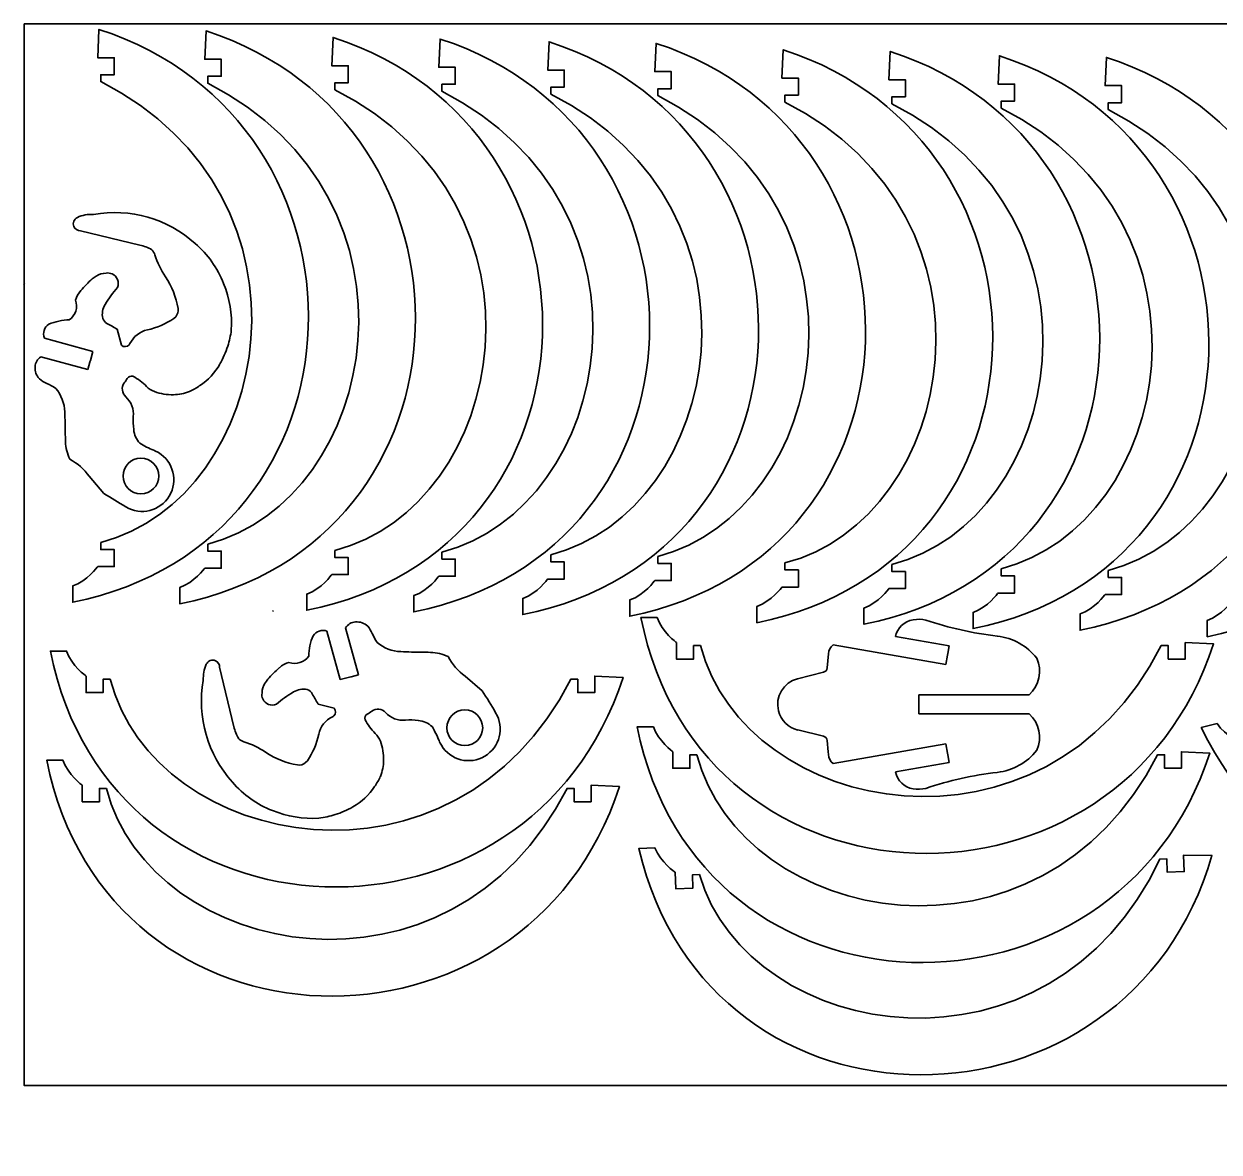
# Model space of a CAD drawing. Header units: millimetres. Extents: x -235 to 259, y -286 to 288.
# Drawn here: x -221.1 to 77.1, y -285.9 to -4.5 of the extents above; entities that cross this region are included whole.
import ezdxf

# ---------------------------------------------------------------- set-up
doc = ezdxf.new("R2010")
doc.units = ezdxf.units.MM
doc.header["$MEASUREMENT"] = 0
doc.layers.add('layer 1', color=7, linetype='Continuous')

msp = doc.modelspace()

# ---------------------------------------------------------------- linework, layer by layer
at = {"layer": 'layer 1', "color": 6, "lineweight": 35}
msp.add_open_spline([(-221.0707, -4.5306), (-221.0707, -4.5306), (242.9947, -4.5306), (242.9947, -4.5306), (242.9947, -4.5306), (242.9947, -4.5306), (242.9947, -269.2984), (242.9947, -269.2984), (242.9947, -269.2984), (242.9947, -269.2984), (-221.0707, -269.2984), (-221.0707, -269.2984), (-221.0707, -269.2984), (-221.0707, -269.2984), (-221.0707, -4.5306), (-221.0707, -4.5306)], degree=3, knots=[0, 0, 0, 0, 0.2, 0.2, 0.2, 0.2, 0.4, 0.4, 0.4, 0.4, 0.6, 0.6, 0.6, 0.6, 1, 1, 1, 1], dxfattribs=at)
at = {"layer": 'layer 1', "color": 1, "lineweight": 35}
for points, knots in [([(-201.9339, -133.8924), (-201.9339, -133.8924), (-201.9339, -135.633), (-201.9339, -135.633), (-201.9339, -135.633), (-201.9339, -135.633), (-198.5924, -135.633), (-198.5924, -135.633), (-198.5924, -135.633), (-198.5924, -135.633), (-198.5924, -139.8981), (-198.5924, -139.8981), (-198.5924, -139.8981), (-198.5924, -139.8981), (-202.7086, -139.8981), (-202.7086, -139.8981), (-202.7086, -139.8981), (-202.7086, -139.8981), (-205.335, -143.4947), (-208.9425, -144.7294), (-208.9425, -144.7294), (-208.9425, -144.7294), (-208.9425, -148.7821), (-208.9425, -148.7821), (-208.9425, -148.7821), (-132.6684, -133.5107), (-130.6424, -29.1107), (-202.3805, -5.8895), (-202.3805, -5.8895), (-202.3805, -5.8895), (-202.7086, -12.9517), (-202.7086, -12.9517), (-202.7086, -12.9517), (-202.7086, -12.9517), (-198.5924, -12.9517), (-198.5924, -12.9517), (-198.5924, -12.9517), (-198.5924, -12.9517), (-198.5924, -17.1935), (-198.5924, -17.1935), (-198.5924, -17.1935), (-198.5924, -17.1935), (-201.9339, -17.1935), (-201.9339, -17.1935), (-201.9339, -17.1935), (-201.9339, -17.1935), (-201.9339, -18.9352), (-201.9339, -18.9352), (-201.9339, -18.9352), (-144.835, -47.9734), (-159.1003, -122.7139), (-201.9339, -133.8924)], [0, 0, 0, 0, 0.07142857, 0.07142857, 0.07142857, 0.07142857, 0.14285714, 0.14285714, 0.14285714, 0.14285714, 0.21428571, 0.21428571, 0.21428571, 0.21428571, 0.28571429, 0.28571429, 0.28571429, 0.28571429, 0.35714286, 0.35714286, 0.35714286, 0.35714286, 0.42857143, 0.42857143, 0.42857143, 0.42857143, 0.5, 0.5, 0.5, 0.5, 0.57142857, 0.57142857, 0.57142857, 0.57142857, 0.64285714, 0.64285714, 0.64285714, 0.64285714, 0.71428571, 0.71428571, 0.71428571, 0.71428571, 0.78571429, 0.78571429, 0.78571429, 0.78571429, 0.85714286, 0.85714286, 0.85714286, 0.85714286, 1, 1, 1, 1]), ([(-175.2332, -134.2879), (-175.2332, -134.2879), (-175.2332, -136.0299), (-175.2332, -136.0299), (-175.2332, -136.0299), (-175.2332, -136.0299), (-171.8913, -136.0299), (-171.8913, -136.0299), (-171.8913, -136.0299), (-171.8913, -136.0299), (-171.8913, -140.295), (-171.8913, -140.295), (-171.8913, -140.295), (-171.8913, -140.295), (-176.0075, -140.295), (-176.0075, -140.295), (-176.0075, -140.295), (-176.0075, -140.295), (-178.634, -143.8901), (-182.2418, -145.1263), (-182.2418, -145.1263), (-182.2418, -145.1263), (-182.2418, -149.1776), (-182.2418, -149.1776), (-182.2418, -149.1776), (-105.9674, -133.9076), (-103.9417, -29.5076), (-175.6795, -6.2863), (-175.6795, -6.2863), (-175.6795, -6.2863), (-176.0075, -13.3486), (-176.0075, -13.3486), (-176.0075, -13.3486), (-176.0075, -13.3486), (-171.8913, -13.3486), (-171.8913, -13.3486), (-171.8913, -13.3486), (-171.8913, -13.3486), (-171.8913, -17.5904), (-171.8913, -17.5904), (-171.8913, -17.5904), (-171.8913, -17.5904), (-175.2332, -17.5904), (-175.2332, -17.5904), (-175.2332, -17.5904), (-175.2332, -17.5904), (-175.2332, -19.3306), (-175.2332, -19.3306), (-175.2332, -19.3306), (-118.134, -48.3688), (-132.3996, -123.1108), (-175.2332, -134.2879)], [0, 0, 0, 0, 0.07142857, 0.07142857, 0.07142857, 0.07142857, 0.14285714, 0.14285714, 0.14285714, 0.14285714, 0.21428571, 0.21428571, 0.21428571, 0.21428571, 0.28571429, 0.28571429, 0.28571429, 0.28571429, 0.35714286, 0.35714286, 0.35714286, 0.35714286, 0.42857143, 0.42857143, 0.42857143, 0.42857143, 0.5, 0.5, 0.5, 0.5, 0.57142857, 0.57142857, 0.57142857, 0.57142857, 0.64285714, 0.64285714, 0.64285714, 0.64285714, 0.71428571, 0.71428571, 0.71428571, 0.71428571, 0.78571429, 0.78571429, 0.78571429, 0.78571429, 0.85714286, 0.85714286, 0.85714286, 0.85714286, 1, 1, 1, 1]), ([(-143.5107, -135.9018), (-143.5107, -135.9018), (-143.5107, -137.6421), (-143.5107, -137.6421), (-143.5107, -137.6421), (-143.5107, -137.6421), (-140.1688, -137.6421), (-140.1688, -137.6421), (-140.1688, -137.6421), (-140.1688, -137.6421), (-140.1688, -141.9072), (-140.1688, -141.9072), (-140.1688, -141.9072), (-140.1688, -141.9072), (-144.2851, -141.9072), (-144.2851, -141.9072), (-144.2851, -141.9072), (-144.2851, -141.9072), (-146.9118, -145.5023), (-150.5193, -146.7385), (-150.5193, -146.7385), (-150.5193, -146.7385), (-150.5193, -150.7915), (-150.5193, -150.7915), (-150.5193, -150.7915), (-74.2449, -135.5201), (-72.2193, -31.1198), (-143.9559, -7.8985), (-143.9559, -7.8985), (-143.9559, -7.8985), (-144.2851, -14.9608), (-144.2851, -14.9608), (-144.2851, -14.9608), (-144.2851, -14.9608), (-140.1688, -14.9608), (-140.1688, -14.9608), (-140.1688, -14.9608), (-140.1688, -14.9608), (-140.1688, -19.2026), (-140.1688, -19.2026), (-140.1688, -19.2026), (-140.1688, -19.2026), (-143.5107, -19.2026), (-143.5107, -19.2026), (-143.5107, -19.2026), (-143.5107, -19.2026), (-143.5107, -20.9443), (-143.5107, -20.9443), (-143.5107, -20.9443), (-86.4115, -49.9825), (-100.6771, -124.723), (-143.5107, -135.9018)], [0, 0, 0, 0, 0.07142857, 0.07142857, 0.07142857, 0.07142857, 0.14285714, 0.14285714, 0.14285714, 0.14285714, 0.21428571, 0.21428571, 0.21428571, 0.21428571, 0.28571429, 0.28571429, 0.28571429, 0.28571429, 0.35714286, 0.35714286, 0.35714286, 0.35714286, 0.42857143, 0.42857143, 0.42857143, 0.42857143, 0.5, 0.5, 0.5, 0.5, 0.57142857, 0.57142857, 0.57142857, 0.57142857, 0.64285714, 0.64285714, 0.64285714, 0.64285714, 0.71428571, 0.71428571, 0.71428571, 0.71428571, 0.78571429, 0.78571429, 0.78571429, 0.78571429, 0.85714286, 0.85714286, 0.85714286, 0.85714286, 1, 1, 1, 1]), ([(-116.8083, -136.2973), (-116.8083, -136.2973), (-116.8083, -138.039), (-116.8083, -138.039), (-116.8083, -138.039), (-116.8083, -138.039), (-113.4667, -138.039), (-113.4667, -138.039), (-113.4667, -138.039), (-113.4667, -138.039), (-113.4667, -142.304), (-113.4667, -142.304), (-113.4667, -142.304), (-113.4667, -142.304), (-117.5844, -142.304), (-117.5844, -142.304), (-117.5844, -142.304), (-117.5844, -142.304), (-120.2094, -145.8992), (-123.8187, -147.1353), (-123.8187, -147.1353), (-123.8187, -147.1353), (-123.8187, -151.187), (-123.8187, -151.187), (-123.8187, -151.187), (-47.5428, -135.917), (-45.5182, -31.5167), (-117.2549, -8.294), (-117.2549, -8.294), (-117.2549, -8.294), (-117.5844, -15.3577), (-117.5844, -15.3577), (-117.5844, -15.3577), (-117.5844, -15.3577), (-113.4667, -15.3577), (-113.4667, -15.3577), (-113.4667, -15.3577), (-113.4667, -15.3577), (-113.4667, -19.5995), (-113.4667, -19.5995), (-113.4667, -19.5995), (-113.4667, -19.5995), (-116.8083, -19.5995), (-116.8083, -19.5995), (-116.8083, -19.5995), (-116.8083, -19.5995), (-116.8083, -21.3397), (-116.8083, -21.3397), (-116.8083, -21.3397), (-59.7108, -50.3779), (-73.9761, -125.1185), (-116.8083, -136.2973)], [0, 0, 0, 0, 0.07142857, 0.07142857, 0.07142857, 0.07142857, 0.14285714, 0.14285714, 0.14285714, 0.14285714, 0.21428571, 0.21428571, 0.21428571, 0.21428571, 0.28571429, 0.28571429, 0.28571429, 0.28571429, 0.35714286, 0.35714286, 0.35714286, 0.35714286, 0.42857143, 0.42857143, 0.42857143, 0.42857143, 0.5, 0.5, 0.5, 0.5, 0.57142857, 0.57142857, 0.57142857, 0.57142857, 0.64285714, 0.64285714, 0.64285714, 0.64285714, 0.71428571, 0.71428571, 0.71428571, 0.71428571, 0.78571429, 0.78571429, 0.78571429, 0.78571429, 0.85714286, 0.85714286, 0.85714286, 0.85714286, 1, 1, 1, 1]), ([(-89.6239, -136.9849), (-89.6239, -136.9849), (-89.6239, -138.7265), (-89.6239, -138.7265), (-89.6239, -138.7265), (-89.6239, -138.7265), (-86.282, -138.7265), (-86.282, -138.7265), (-86.282, -138.7265), (-86.282, -138.7265), (-86.282, -142.9902), (-86.282, -142.9902), (-86.282, -142.9902), (-86.282, -142.9902), (-90.3983, -142.9902), (-90.3983, -142.9902), (-90.3983, -142.9902), (-90.3983, -142.9902), (-93.025, -146.5871), (-96.6325, -147.8233), (-96.6325, -147.8233), (-96.6325, -147.8233), (-96.6325, -151.8746), (-96.6325, -151.8746), (-96.6325, -151.8746), (-20.3581, -136.6032), (-18.3325, -32.2028), (-90.0705, -8.9816), (-90.0705, -8.9816), (-90.0705, -8.9816), (-90.3983, -16.0442), (-90.3983, -16.0442), (-90.3983, -16.0442), (-90.3983, -16.0442), (-86.282, -16.0442), (-86.282, -16.0442), (-86.282, -16.0442), (-86.282, -16.0442), (-86.282, -20.287), (-86.282, -20.287), (-86.282, -20.287), (-86.282, -20.287), (-89.6239, -20.287), (-89.6239, -20.287), (-89.6239, -20.287), (-89.6239, -20.287), (-89.6239, -22.0276), (-89.6239, -22.0276), (-89.6239, -22.0276), (-32.5247, -51.0655), (-46.7903, -125.806), (-89.6239, -136.9849)], [0, 0, 0, 0, 0.07142857, 0.07142857, 0.07142857, 0.07142857, 0.14285714, 0.14285714, 0.14285714, 0.14285714, 0.21428571, 0.21428571, 0.21428571, 0.21428571, 0.28571429, 0.28571429, 0.28571429, 0.28571429, 0.35714286, 0.35714286, 0.35714286, 0.35714286, 0.42857143, 0.42857143, 0.42857143, 0.42857143, 0.5, 0.5, 0.5, 0.5, 0.57142857, 0.57142857, 0.57142857, 0.57142857, 0.64285714, 0.64285714, 0.64285714, 0.64285714, 0.71428571, 0.71428571, 0.71428571, 0.71428571, 0.78571429, 0.78571429, 0.78571429, 0.78571429, 0.85714286, 0.85714286, 0.85714286, 0.85714286, 1, 1, 1, 1]), ([(-62.9215, -137.3803), (-62.9215, -137.3803), (-62.9215, -139.1223), (-62.9215, -139.1223), (-62.9215, -139.1223), (-62.9215, -139.1223), (-59.5799, -139.1223), (-59.5799, -139.1223), (-59.5799, -139.1223), (-59.5799, -139.1223), (-59.5799, -143.3871), (-59.5799, -143.3871), (-59.5799, -143.3871), (-59.5799, -143.3871), (-63.6976, -143.3871), (-63.6976, -143.3871), (-63.6976, -143.3871), (-63.6976, -143.3871), (-66.324, -146.9826), (-69.9319, -148.2187), (-69.9319, -148.2187), (-69.9319, -148.2187), (-69.9319, -152.27), (-69.9319, -152.27), (-69.9319, -152.27), (6.344, -137), (8.3686, -32.5997), (-63.3681, -9.3784), (-63.3681, -9.3784), (-63.3681, -9.3784), (-63.6976, -16.441), (-63.6976, -16.441), (-63.6976, -16.441), (-63.6976, -16.441), (-59.5799, -16.441), (-59.5799, -16.441), (-59.5799, -16.441), (-59.5799, -16.441), (-59.5799, -20.6825), (-59.5799, -20.6825), (-59.5799, -20.6825), (-59.5799, -20.6825), (-62.9215, -20.6825), (-62.9215, -20.6825), (-62.9215, -20.6825), (-62.9215, -20.6825), (-62.9215, -22.4231), (-62.9215, -22.4231), (-62.9215, -22.4231), (-5.824, -51.4609), (-20.0893, -126.2029), (-62.9215, -137.3803)], [0, 0, 0, 0, 0.07142857, 0.07142857, 0.07142857, 0.07142857, 0.14285714, 0.14285714, 0.14285714, 0.14285714, 0.21428571, 0.21428571, 0.21428571, 0.21428571, 0.28571429, 0.28571429, 0.28571429, 0.28571429, 0.35714286, 0.35714286, 0.35714286, 0.35714286, 0.42857143, 0.42857143, 0.42857143, 0.42857143, 0.5, 0.5, 0.5, 0.5, 0.57142857, 0.57142857, 0.57142857, 0.57142857, 0.64285714, 0.64285714, 0.64285714, 0.64285714, 0.71428571, 0.71428571, 0.71428571, 0.71428571, 0.78571429, 0.78571429, 0.78571429, 0.78571429, 0.85714286, 0.85714286, 0.85714286, 0.85714286, 1, 1, 1, 1]), ([(-31.1993, -138.9939), (-31.1993, -138.9939), (-31.1993, -140.7359), (-31.1993, -140.7359), (-31.1993, -140.7359), (-31.1993, -140.7359), (-27.8575, -140.7359), (-27.8575, -140.7359), (-27.8575, -140.7359), (-27.8575, -140.7359), (-27.8575, -144.9996), (-27.8575, -144.9996), (-27.8575, -144.9996), (-27.8575, -144.9996), (-31.9751, -144.9996), (-31.9751, -144.9996), (-31.9751, -144.9996), (-31.9751, -144.9996), (-34.6001, -148.5962), (-38.2094, -149.8309), (-38.2094, -149.8309), (-38.2094, -149.8309), (-38.2094, -153.8836), (-38.2094, -153.8836), (-38.2094, -153.8836), (38.0665, -138.6122), (40.0907, -34.2122), (-31.6456, -10.991), (-31.6456, -10.991), (-31.6456, -10.991), (-31.9751, -18.0532), (-31.9751, -18.0532), (-31.9751, -18.0532), (-31.9751, -18.0532), (-27.8575, -18.0532), (-27.8575, -18.0532), (-27.8575, -18.0532), (-27.8575, -18.0532), (-27.8575, -22.2947), (-27.8575, -22.2947), (-27.8575, -22.2947), (-27.8575, -22.2947), (-31.1993, -22.2947), (-31.1993, -22.2947), (-31.1993, -22.2947), (-31.1993, -22.2947), (-31.1993, -24.0367), (-31.1993, -24.0367), (-31.1993, -24.0367), (25.8985, -53.0745), (11.6328, -127.8155), (-31.1993, -138.9939)], [0, 0, 0, 0, 0.07142857, 0.07142857, 0.07142857, 0.07142857, 0.14285714, 0.14285714, 0.14285714, 0.14285714, 0.21428571, 0.21428571, 0.21428571, 0.21428571, 0.28571429, 0.28571429, 0.28571429, 0.28571429, 0.35714286, 0.35714286, 0.35714286, 0.35714286, 0.42857143, 0.42857143, 0.42857143, 0.42857143, 0.5, 0.5, 0.5, 0.5, 0.57142857, 0.57142857, 0.57142857, 0.57142857, 0.64285714, 0.64285714, 0.64285714, 0.64285714, 0.71428571, 0.71428571, 0.71428571, 0.71428571, 0.78571429, 0.78571429, 0.78571429, 0.78571429, 0.85714286, 0.85714286, 0.85714286, 0.85714286, 1, 1, 1, 1]), ([(-4.4983, -139.3894), (-4.4983, -139.3894), (-4.4983, -141.1314), (-4.4983, -141.1314), (-4.4983, -141.1314), (-4.4983, -141.1314), (-1.1564, -141.1314), (-1.1564, -141.1314), (-1.1564, -141.1314), (-1.1564, -141.1314), (-1.1564, -145.3965), (-1.1564, -145.3965), (-1.1564, -145.3965), (-1.1564, -145.3965), (-5.2726, -145.3965), (-5.2726, -145.3965), (-5.2726, -145.3965), (-5.2726, -145.3965), (-7.8994, -148.9917), (-11.5069, -150.2278), (-11.5069, -150.2278), (-11.5069, -150.2278), (-11.5069, -154.2791), (-11.5069, -154.2791), (-11.5069, -154.2791), (64.7675, -139.0091), (66.7918, -34.6091), (-4.9449, -11.3879), (-4.9449, -11.3879), (-4.9449, -11.3879), (-5.2726, -18.4501), (-5.2726, -18.4501), (-5.2726, -18.4501), (-5.2726, -18.4501), (-1.1564, -18.4501), (-1.1564, -18.4501), (-1.1564, -18.4501), (-1.1564, -18.4501), (-1.1564, -22.6916), (-1.1564, -22.6916), (-1.1564, -22.6916), (-1.1564, -22.6916), (-4.4983, -22.6916), (-4.4983, -22.6916), (-4.4983, -22.6916), (-4.4983, -22.6916), (-4.4983, -24.4322), (-4.4983, -24.4322), (-4.4983, -24.4322), (52.6006, -53.4704), (38.3353, -128.2123), (-4.4983, -139.3894)], [0, 0, 0, 0, 0.07142857, 0.07142857, 0.07142857, 0.07142857, 0.14285714, 0.14285714, 0.14285714, 0.14285714, 0.21428571, 0.21428571, 0.21428571, 0.21428571, 0.28571429, 0.28571429, 0.28571429, 0.28571429, 0.35714286, 0.35714286, 0.35714286, 0.35714286, 0.42857143, 0.42857143, 0.42857143, 0.42857143, 0.5, 0.5, 0.5, 0.5, 0.57142857, 0.57142857, 0.57142857, 0.57142857, 0.64285714, 0.64285714, 0.64285714, 0.64285714, 0.71428571, 0.71428571, 0.71428571, 0.71428571, 0.78571429, 0.78571429, 0.78571429, 0.78571429, 0.85714286, 0.85714286, 0.85714286, 0.85714286, 1, 1, 1, 1]), ([(22.7468, -140.4767), (22.7468, -140.4767), (22.7468, -142.2187), (22.7468, -142.2187), (22.7468, -142.2187), (22.7468, -142.2187), (26.0886, -142.2187), (26.0886, -142.2187), (26.0886, -142.2187), (26.0886, -142.2187), (26.0886, -146.4838), (26.0886, -146.4838), (26.0886, -146.4838), (26.0886, -146.4838), (21.9724, -146.4838), (21.9724, -146.4838), (21.9724, -146.4838), (21.9724, -146.4838), (19.346, -150.0789), (15.7381, -151.315), (15.7381, -151.315), (15.7381, -151.315), (15.7381, -155.3663), (15.7381, -155.3663), (15.7381, -155.3663), (92.0126, -140.0964), (94.0368, -35.6964), (22.3005, -12.4737), (22.3005, -12.4737), (22.3005, -12.4737), (21.9724, -19.5374), (21.9724, -19.5374), (21.9724, -19.5374), (21.9724, -19.5374), (26.0886, -19.5374), (26.0886, -19.5374), (26.0886, -19.5374), (26.0886, -19.5374), (26.0886, -23.7792), (26.0886, -23.7792), (26.0886, -23.7792), (26.0886, -23.7792), (22.7468, -23.7792), (22.7468, -23.7792), (22.7468, -23.7792), (22.7468, -23.7792), (22.7468, -25.5194), (22.7468, -25.5194), (22.7468, -25.5194), (79.846, -54.5576), (65.5803, -129.2996), (22.7468, -140.4767)], [0, 0, 0, 0, 0.07142857, 0.07142857, 0.07142857, 0.07142857, 0.14285714, 0.14285714, 0.14285714, 0.14285714, 0.21428571, 0.21428571, 0.21428571, 0.21428571, 0.28571429, 0.28571429, 0.28571429, 0.28571429, 0.35714286, 0.35714286, 0.35714286, 0.35714286, 0.42857143, 0.42857143, 0.42857143, 0.42857143, 0.5, 0.5, 0.5, 0.5, 0.57142857, 0.57142857, 0.57142857, 0.57142857, 0.64285714, 0.64285714, 0.64285714, 0.64285714, 0.71428571, 0.71428571, 0.71428571, 0.71428571, 0.78571429, 0.78571429, 0.78571429, 0.78571429, 0.85714286, 0.85714286, 0.85714286, 0.85714286, 1, 1, 1, 1]), ([(49.4478, -140.8735), (49.4478, -140.8735), (49.4478, -142.6141), (49.4478, -142.6141), (49.4478, -142.6141), (49.4478, -142.6141), (52.7897, -142.6141), (52.7897, -142.6141), (52.7897, -142.6141), (52.7897, -142.6141), (52.7897, -146.8792), (52.7897, -146.8792), (52.7897, -146.8792), (52.7897, -146.8792), (48.6735, -146.8792), (48.6735, -146.8792), (48.6735, -146.8792), (48.6735, -146.8792), (46.0467, -150.4744), (42.4392, -151.7105), (42.4392, -151.7105), (42.4392, -151.7105), (42.4392, -155.7632), (42.4392, -155.7632), (42.4392, -155.7632), (118.7136, -140.4918), (120.7392, -36.0918), (49.0012, -12.8706), (49.0012, -12.8706), (49.0012, -12.8706), (48.6735, -19.9328), (48.6735, -19.9328), (48.6735, -19.9328), (48.6735, -19.9328), (52.7897, -19.9328), (52.7897, -19.9328), (52.7897, -19.9328), (52.7897, -19.9328), (52.7897, -24.1746), (52.7897, -24.1746), (52.7897, -24.1746), (52.7897, -24.1746), (49.4478, -24.1746), (49.4478, -24.1746), (49.4478, -24.1746), (49.4478, -24.1746), (49.4478, -25.9163), (49.4478, -25.9163), (49.4478, -25.9163), (106.5466, -54.9545), (92.2814, -129.6951), (49.4478, -140.8735)], [0, 0, 0, 0, 0.07142857, 0.07142857, 0.07142857, 0.07142857, 0.14285714, 0.14285714, 0.14285714, 0.14285714, 0.21428571, 0.21428571, 0.21428571, 0.21428571, 0.28571429, 0.28571429, 0.28571429, 0.28571429, 0.35714286, 0.35714286, 0.35714286, 0.35714286, 0.42857143, 0.42857143, 0.42857143, 0.42857143, 0.5, 0.5, 0.5, 0.5, 0.57142857, 0.57142857, 0.57142857, 0.57142857, 0.64285714, 0.64285714, 0.64285714, 0.64285714, 0.71428571, 0.71428571, 0.71428571, 0.71428571, 0.78571429, 0.78571429, 0.78571429, 0.78571429, 0.85714286, 0.85714286, 0.85714286, 0.85714286, 1, 1, 1, 1]), ([(81.1703, -142.4861), (81.1703, -142.4861), (81.1703, -144.2277), (81.1703, -144.2277), (81.1703, -144.2277), (81.1703, -144.2277), (84.5118, -144.2277), (84.5118, -144.2277), (84.5118, -144.2277), (84.5118, -144.2277), (84.5118, -148.4928), (84.5118, -148.4928), (84.5118, -148.4928), (84.5118, -148.4928), (80.3956, -148.4928), (80.3956, -148.4928), (80.3956, -148.4928), (80.3956, -148.4928), (77.7692, -152.088), (74.1616, -153.3241), (74.1616, -153.3241), (74.1616, -153.3241), (74.1616, -157.3758), (74.1616, -157.3758), (74.1616, -157.3758), (150.4357, -142.1058), (152.4617, -37.7054), (80.7251, -14.4828), (80.7251, -14.4828), (80.7251, -14.4828), (80.3956, -21.5464), (80.3956, -21.5464), (80.3956, -21.5464), (80.3956, -21.5464), (84.5118, -21.5464), (84.5118, -21.5464), (84.5118, -21.5464), (84.5118, -21.5464), (84.5118, -25.7882), (84.5118, -25.7882), (84.5118, -25.7882), (84.5118, -25.7882), (81.1703, -25.7882), (81.1703, -25.7882), (81.1703, -25.7882), (81.1703, -25.7882), (81.1703, -27.5285), (81.1703, -27.5285), (81.1703, -27.5285), (138.2691, -56.5667), (124.0039, -131.3073), (81.1703, -142.4861)], [0, 0, 0, 0, 0.07142857, 0.07142857, 0.07142857, 0.07142857, 0.14285714, 0.14285714, 0.14285714, 0.14285714, 0.21428571, 0.21428571, 0.21428571, 0.21428571, 0.28571429, 0.28571429, 0.28571429, 0.28571429, 0.35714286, 0.35714286, 0.35714286, 0.35714286, 0.42857143, 0.42857143, 0.42857143, 0.42857143, 0.5, 0.5, 0.5, 0.5, 0.57142857, 0.57142857, 0.57142857, 0.57142857, 0.64285714, 0.64285714, 0.64285714, 0.64285714, 0.71428571, 0.71428571, 0.71428571, 0.71428571, 0.78571429, 0.78571429, 0.78571429, 0.78571429, 0.85714286, 0.85714286, 0.85714286, 0.85714286, 1, 1, 1, 1]), ([(-207.7561, -52.7962), (-208.6257, -53.192), (-209.0198, -54.1978), (-208.6451, -55.0868), (-208.6451, -55.0868), (-208.3682, -55.7179), (-207.7177, -56.1324), (-207.0259, -56.1134)], [0, 0, 0, 0, 0.33333333, 0.33333333, 0.33333333, 0.33333333, 1, 1, 1, 1]), ([(-197.7887, -70.3042), (-197.2169, -68.9813), (-197.8096, -67.4421), (-199.1311, -66.8703), (-199.1311, -66.8703), (-199.5858, -66.6717), (-200.0984, -66.6124), (-200.5919, -66.6925)], [0, 0, 0, 0, 0.33333333, 0.33333333, 0.33333333, 0.33333333, 1, 1, 1, 1]), ([(-196.802, -84.6923), (-196.2496, -85.1858), (-195.3814, -85.1473), (-194.8674, -84.5945), (-194.8674, -84.5945), (-194.7887, -84.4954), (-194.7104, -84.3977), (-194.6511, -84.2792)], [0, 0, 0, 0, 0.33333333, 0.33333333, 0.33333333, 0.33333333, 1, 1, 1, 1]), ([(-196.3875, -117.2995), (-196.3875, -114.8329), (-194.3947, -112.839), (-191.9266, -112.839), (-191.9266, -112.839), (-189.46, -112.839), (-187.4661, -114.8329), (-187.4661, -117.2995), (-187.4661, -117.2995), (-187.4661, -119.7661), (-189.46, -121.7604), (-191.9266, -121.7604), (-191.9266, -121.7604), (-194.3947, -121.7604), (-196.3875, -119.7661), (-196.3875, -117.2995)], [0, 0, 0, 0, 0.2, 0.2, 0.2, 0.2, 0.4, 0.4, 0.4, 0.4, 0.6, 0.6, 0.6, 0.6, 1, 1, 1, 1]), ([(-195.6777, -124.9971), (-191.9475, -127.2475), (-187.0911, -126.0241), (-184.8407, -122.2934), (-184.8407, -122.2934), (-182.5918, -118.5632), (-183.8156, -113.7072), (-187.5458, -111.4568), (-187.5458, -111.4568), (-187.9208, -111.2402), (-188.3149, -111.0433), (-188.7104, -110.8849)], [0, 0, 0, 0, 0.25, 0.25, 0.25, 0.25, 0.5, 0.5, 0.5, 0.5, 1, 1, 1, 1]), ([(88.8473, -183.1561), (88.8473, -183.1561), (87.1603, -183.5862), (87.1603, -183.5862), (87.1603, -183.5862), (87.1603, -183.5862), (87.986, -186.8232), (87.986, -186.8232), (87.986, -186.8232), (87.986, -186.8232), (83.8533, -187.8772), (83.8533, -187.8772), (83.8533, -187.8772), (83.8533, -187.8772), (82.8362, -183.888), (82.8362, -183.888), (82.8362, -183.888), (82.8362, -183.888), (78.7033, -182.2313), (76.6145, -179.0414), (76.6145, -179.0414), (76.6145, -179.0414), (72.6882, -180.0416), (72.6882, -180.0416), (72.6882, -180.0416), (106.3288, -250.1796), (207.9938, -226.3495), (212.7727, -151.0987), (212.7727, -151.0987), (212.7727, -151.0987), (205.848, -152.5264), (205.848, -152.5264), (205.848, -152.5264), (205.848, -152.5264), (206.8651, -156.5145), (206.8651, -156.5145), (206.8651, -156.5145), (206.8651, -156.5145), (202.7544, -157.5633), (202.7544, -157.5633), (202.7544, -157.5633), (202.7544, -157.5633), (201.9291, -154.3247), (201.9291, -154.3247), (201.9291, -154.3247), (201.9291, -154.3247), (200.2409, -154.7547), (200.2409, -154.7547), (200.2409, -154.7547), (186.2098, -217.2572), (110.2618, -221.8996), (88.8473, -183.1561)], [0, 0, 0, 0, 0.07142857, 0.07142857, 0.07142857, 0.07142857, 0.14285714, 0.14285714, 0.14285714, 0.14285714, 0.21428571, 0.21428571, 0.21428571, 0.21428571, 0.28571429, 0.28571429, 0.28571429, 0.28571429, 0.35714286, 0.35714286, 0.35714286, 0.35714286, 0.42857143, 0.42857143, 0.42857143, 0.42857143, 0.5, 0.5, 0.5, 0.5, 0.57142857, 0.57142857, 0.57142857, 0.57142857, 0.64285714, 0.64285714, 0.64285714, 0.64285714, 0.71428571, 0.71428571, 0.71428571, 0.71428571, 0.78571429, 0.78571429, 0.78571429, 0.78571429, 0.85714286, 0.85714286, 0.85714286, 0.85714286, 1, 1, 1, 1]), ([(-52.2721, -159.6081), (-52.2721, -159.6081), (-54.0138, -159.6081), (-54.0138, -159.6081), (-54.0138, -159.6081), (-54.0138, -159.6081), (-54.0138, -162.95), (-54.0138, -162.95), (-54.0138, -162.95), (-54.0138, -162.95), (-58.2789, -162.95), (-58.2789, -162.95), (-58.2789, -162.95), (-58.2789, -162.95), (-58.2789, -158.8338), (-58.2789, -158.8338), (-58.2789, -158.8338), (-58.2789, -158.8338), (-61.8744, -156.207), (-63.1105, -152.5995), (-63.1105, -152.5995), (-63.1105, -152.5995), (-67.1618, -152.5995), (-67.1618, -152.5995), (-67.1618, -152.5995), (-51.8919, -228.8739), (52.5085, -230.8982), (75.7297, -159.1615), (75.7297, -159.1615), (75.7297, -159.1615), (68.6671, -158.8338), (68.6671, -158.8338), (68.6671, -158.8338), (68.6671, -158.8338), (68.6671, -162.95), (68.6671, -162.95), (68.6671, -162.95), (68.6671, -162.95), (64.4257, -162.95), (64.4257, -162.95), (64.4257, -162.95), (64.4257, -162.95), (64.4257, -159.6081), (64.4257, -159.6081), (64.4257, -159.6081), (64.4257, -159.6081), (62.6851, -159.6081), (62.6851, -159.6081), (62.6851, -159.6081), (33.6472, -216.707), (-41.0947, -202.4417), (-52.2721, -159.6081)], [0, 0, 0, 0, 0.07142857, 0.07142857, 0.07142857, 0.07142857, 0.14285714, 0.14285714, 0.14285714, 0.14285714, 0.21428571, 0.21428571, 0.21428571, 0.21428571, 0.28571429, 0.28571429, 0.28571429, 0.28571429, 0.35714286, 0.35714286, 0.35714286, 0.35714286, 0.42857143, 0.42857143, 0.42857143, 0.42857143, 0.5, 0.5, 0.5, 0.5, 0.57142857, 0.57142857, 0.57142857, 0.57142857, 0.64285714, 0.64285714, 0.64285714, 0.64285714, 0.71428571, 0.71428571, 0.71428571, 0.71428571, 0.78571429, 0.78571429, 0.78571429, 0.78571429, 0.85714286, 0.85714286, 0.85714286, 0.85714286, 1, 1, 1, 1]), ([(-199.6133, -167.988), (-199.6133, -167.988), (-201.3553, -167.988), (-201.3553, -167.988), (-201.3553, -167.988), (-201.3553, -167.988), (-201.3553, -171.3295), (-201.3553, -171.3295), (-201.3553, -171.3295), (-201.3553, -171.3295), (-205.619, -171.3295), (-205.619, -171.3295), (-205.619, -171.3295), (-205.619, -171.3295), (-205.619, -167.2123), (-205.619, -167.2123), (-205.619, -167.2123), (-205.619, -167.2123), (-209.2156, -164.5855), (-210.4517, -160.978), (-210.4517, -160.978), (-210.4517, -160.978), (-214.503, -160.978), (-214.503, -160.978), (-214.503, -160.978), (-199.233, -237.2538), (-94.8316, -239.2781), (-71.61, -167.5414), (-71.61, -167.5414), (-71.61, -167.5414), (-78.674, -167.2123), (-78.674, -167.2123), (-78.674, -167.2123), (-78.674, -167.2123), (-78.674, -171.3295), (-78.674, -171.3295), (-78.674, -171.3295), (-78.674, -171.3295), (-82.9155, -171.3295), (-82.9155, -171.3295), (-82.9155, -171.3295), (-82.9155, -171.3295), (-82.9155, -167.988), (-82.9155, -167.988), (-82.9155, -167.988), (-82.9155, -167.988), (-84.6561, -167.988), (-84.6561, -167.988), (-84.6561, -167.988), (-113.6939, -225.0855), (-188.4348, -210.8202), (-199.6133, -167.988)], [0, 0, 0, 0, 0.07142857, 0.07142857, 0.07142857, 0.07142857, 0.14285714, 0.14285714, 0.14285714, 0.14285714, 0.21428571, 0.21428571, 0.21428571, 0.21428571, 0.28571429, 0.28571429, 0.28571429, 0.28571429, 0.35714286, 0.35714286, 0.35714286, 0.35714286, 0.42857143, 0.42857143, 0.42857143, 0.42857143, 0.5, 0.5, 0.5, 0.5, 0.57142857, 0.57142857, 0.57142857, 0.57142857, 0.64285714, 0.64285714, 0.64285714, 0.64285714, 0.71428571, 0.71428571, 0.71428571, 0.71428571, 0.78571429, 0.78571429, 0.78571429, 0.78571429, 0.85714286, 0.85714286, 0.85714286, 0.85714286, 1, 1, 1, 1]), ([(-175.5969, -164.2659), (-175.2029, -163.3977), (-174.1953, -163.0036), (-173.3081, -163.3783), (-173.3081, -163.3783), (-172.677, -163.6542), (-172.2621, -164.3057), (-172.2815, -164.9961)], [0, 0, 0, 0, 0.33333333, 0.33333333, 0.33333333, 0.33333333, 1, 1, 1, 1]), ([(-28.0765, -167.8847), (-31.5891, -168.7719), (-33.721, -172.3452), (-32.8334, -175.8772), (-32.8334, -175.8772), (-32.2411, -178.2267), (-30.3848, -180.0622), (-28.0173, -180.6549)], [0, 0, 0, 0, 0.33333333, 0.33333333, 0.33333333, 0.33333333, 1, 1, 1, 1]), ([(-158.0903, -174.2333), (-159.4118, -174.8065), (-160.9524, -174.2139), (-161.5243, -172.8909), (-161.5243, -172.8909), (-161.7215, -172.4376), (-161.7807, -171.925), (-161.7021, -171.4315)], [0, 0, 0, 0, 0.33333333, 0.33333333, 0.33333333, 0.33333333, 1, 1, 1, 1]), ([(-143.7009, -175.2214), (-143.2077, -175.7738), (-143.2475, -176.642), (-143.8, -177.1546), (-143.8, -177.1546), (-143.8981, -177.2347), (-143.9972, -177.313), (-144.1157, -177.3723)], [0, 0, 0, 0, 0.33333333, 0.33333333, 0.33333333, 0.33333333, 1, 1, 1, 1]), ([(-111.095, -175.6348), (-113.5616, -175.6348), (-115.5559, -177.6287), (-115.5559, -180.0954), (-115.5559, -180.0954), (-115.5559, -182.5634), (-113.5616, -184.5562), (-111.095, -184.5562), (-111.095, -184.5562), (-108.627, -184.5562), (-106.6345, -182.5634), (-106.6345, -180.0954), (-106.6345, -180.0954), (-106.6345, -177.6287), (-108.627, -175.6348), (-111.095, -175.6348)], [0, 0, 0, 0, 0.2, 0.2, 0.2, 0.2, 0.4, 0.4, 0.4, 0.4, 0.6, 0.6, 0.6, 0.6, 1, 1, 1, 1]), ([(-103.3974, -176.3457), (-101.147, -180.076), (-102.3708, -184.9323), (-106.1011, -187.1813), (-106.1011, -187.1813), (-109.8314, -189.4316), (-114.6863, -188.2078), (-116.9367, -184.4776), (-116.9367, -184.4776), (-117.1543, -184.1026), (-117.3515, -183.7085), (-117.5099, -183.313)], [0, 0, 0, 0, 0.25, 0.25, 0.25, 0.25, 0.5, 0.5, 0.5, 0.5, 1, 1, 1, 1]), ([(-53.1982, -186.838), (-53.1982, -186.838), (-54.9388, -186.838), (-54.9388, -186.838), (-54.9388, -186.838), (-54.9388, -186.838), (-54.9388, -190.1799), (-54.9388, -190.1799), (-54.9388, -190.1799), (-54.9388, -190.1799), (-59.2035, -190.1799), (-59.2035, -190.1799), (-59.2035, -190.1799), (-59.2035, -190.1799), (-59.2035, -186.0637), (-59.2035, -186.0637), (-59.2035, -186.0637), (-59.2035, -186.0637), (-62.8004, -183.4372), (-64.0352, -179.8294), (-64.0352, -179.8294), (-64.0352, -179.8294), (-68.0879, -179.8294), (-68.0879, -179.8294), (-68.0879, -179.8294), (-52.8165, -256.1038), (51.5839, -258.1295), (74.8051, -186.3917), (74.8051, -186.3917), (74.8051, -186.3917), (67.7425, -186.0637), (67.7425, -186.0637), (67.7425, -186.0637), (67.7425, -186.0637), (67.7425, -190.1799), (67.7425, -190.1799), (67.7425, -190.1799), (67.7425, -190.1799), (63.5011, -190.1799), (63.5011, -190.1799), (63.5011, -190.1799), (63.5011, -190.1799), (63.5011, -186.838), (63.5011, -186.838), (63.5011, -186.838), (63.5011, -186.838), (61.759, -186.838), (61.759, -186.838), (61.759, -186.838), (32.7212, -243.9372), (-42.0197, -229.6716), (-53.1982, -186.838)], [0, 0, 0, 0, 0.07142857, 0.07142857, 0.07142857, 0.07142857, 0.14285714, 0.14285714, 0.14285714, 0.14285714, 0.21428571, 0.21428571, 0.21428571, 0.21428571, 0.28571429, 0.28571429, 0.28571429, 0.28571429, 0.35714286, 0.35714286, 0.35714286, 0.35714286, 0.42857143, 0.42857143, 0.42857143, 0.42857143, 0.5, 0.5, 0.5, 0.5, 0.57142857, 0.57142857, 0.57142857, 0.57142857, 0.64285714, 0.64285714, 0.64285714, 0.64285714, 0.71428571, 0.71428571, 0.71428571, 0.71428571, 0.78571429, 0.78571429, 0.78571429, 0.78571429, 0.85714286, 0.85714286, 0.85714286, 0.85714286, 1, 1, 1, 1]), ([(-200.5394, -195.2179), (-200.5394, -195.2179), (-202.28, -195.2179), (-202.28, -195.2179), (-202.28, -195.2179), (-202.28, -195.2179), (-202.28, -198.5598), (-202.28, -198.5598), (-202.28, -198.5598), (-202.28, -198.5598), (-206.545, -198.5598), (-206.545, -198.5598), (-206.545, -198.5598), (-206.545, -198.5598), (-206.545, -194.4435), (-206.545, -194.4435), (-206.545, -194.4435), (-206.545, -194.4435), (-210.1402, -191.8171), (-211.3763, -188.2093), (-211.3763, -188.2093), (-211.3763, -188.2093), (-215.4276, -188.2093), (-215.4276, -188.2093), (-215.4276, -188.2093), (-200.1577, -264.4837), (-95.7577, -266.5079), (-72.5361, -194.7716), (-72.5361, -194.7716), (-72.5361, -194.7716), (-79.5987, -194.4435), (-79.5987, -194.4435), (-79.5987, -194.4435), (-79.5987, -194.4435), (-79.5987, -198.5598), (-79.5987, -198.5598), (-79.5987, -198.5598), (-79.5987, -198.5598), (-83.8401, -198.5598), (-83.8401, -198.5598), (-83.8401, -198.5598), (-83.8401, -198.5598), (-83.8401, -195.2179), (-83.8401, -195.2179), (-83.8401, -195.2179), (-83.8401, -195.2179), (-85.5821, -195.2179), (-85.5821, -195.2179), (-85.5821, -195.2179), (-114.6186, -252.3171), (-189.3609, -238.0515), (-200.5394, -195.2179)], [0, 0, 0, 0, 0.07142857, 0.07142857, 0.07142857, 0.07142857, 0.14285714, 0.14285714, 0.14285714, 0.14285714, 0.21428571, 0.21428571, 0.21428571, 0.21428571, 0.28571429, 0.28571429, 0.28571429, 0.28571429, 0.35714286, 0.35714286, 0.35714286, 0.35714286, 0.42857143, 0.42857143, 0.42857143, 0.42857143, 0.5, 0.5, 0.5, 0.5, 0.57142857, 0.57142857, 0.57142857, 0.57142857, 0.64285714, 0.64285714, 0.64285714, 0.64285714, 0.71428571, 0.71428571, 0.71428571, 0.71428571, 0.78571429, 0.78571429, 0.78571429, 0.78571429, 0.85714286, 0.85714286, 0.85714286, 0.85714286, 1, 1, 1, 1]), ([(-52.5713, -216.7236), (-52.5713, -216.7236), (-54.3101, -216.7814), (-54.3101, -216.7814), (-54.3101, -216.7814), (-54.3101, -216.7814), (-54.1973, -220.1219), (-54.1973, -220.1219), (-54.1973, -220.1219), (-54.1973, -220.1219), (-58.4595, -220.2665), (-58.4595, -220.2665), (-58.4595, -220.2665), (-58.4595, -220.2665), (-58.5989, -216.1517), (-58.5989, -216.1517), (-58.5989, -216.1517), (-58.5989, -216.1517), (-62.2822, -213.6491), (-63.6397, -210.0843), (-63.6397, -210.0843), (-63.6397, -210.0843), (-67.6882, -210.2222), (-67.6882, -210.2222), (-67.6882, -210.2222), (-49.8482, -285.9372), (54.5617, -284.4294), (75.3438, -211.9487), (75.3438, -211.9487), (75.3438, -211.9487), (68.2745, -211.8591), (68.2745, -211.8591), (68.2745, -211.8591), (68.2745, -211.8591), (68.4138, -215.9739), (68.4138, -215.9739), (68.4138, -215.9739), (68.4138, -215.9739), (64.1734, -216.1171), (64.1734, -216.1171), (64.1734, -216.1171), (64.1734, -216.1171), (64.0606, -212.777), (64.0606, -212.777), (64.0606, -212.777), (64.0606, -212.777), (62.3214, -212.8363), (62.3214, -212.8363), (62.3214, -212.8363), (35.2305, -270.8834), (-39.9496, -259.1536), (-52.5713, -216.7236)], [0, 0, 0, 0, 0.07142857, 0.07142857, 0.07142857, 0.07142857, 0.14285714, 0.14285714, 0.14285714, 0.14285714, 0.21428571, 0.21428571, 0.21428571, 0.21428571, 0.28571429, 0.28571429, 0.28571429, 0.28571429, 0.35714286, 0.35714286, 0.35714286, 0.35714286, 0.42857143, 0.42857143, 0.42857143, 0.42857143, 0.5, 0.5, 0.5, 0.5, 0.57142857, 0.57142857, 0.57142857, 0.57142857, 0.64285714, 0.64285714, 0.64285714, 0.64285714, 0.71428571, 0.71428571, 0.71428571, 0.71428571, 0.78571429, 0.78571429, 0.78571429, 0.78571429, 0.85714286, 0.85714286, 0.85714286, 0.85714286, 1, 1, 1, 1])]:
    msp.add_open_spline(points, degree=3, knots=knots, dxfattribs=at)
for points in [[(-178.3874, -59.3297), (-185.2362, -53.0925), (-194.6109, -50.4083), (-203.7503, -52.0466)], [(-203.7503, -52.0466), (-205.1311, -51.9682), (-206.5133, -52.2244), (-207.7769, -52.7962)], [(-207.0259, -56.1134), (-207.0259, -56.1134), (-192.1845, -59.6853), (-192.1845, -59.6853)], [(-171.281, -69.3175), (-172.7817, -65.4482), (-175.2096, -61.9949), (-178.3874, -59.3102)], [(-189.2035, -60.8688), (-190.131, -60.3368), (-191.1576, -59.9223), (-192.2036, -59.6853)], [(-188.4334, -62.1519), (-188.5918, -61.6792), (-188.8483, -61.2452), (-189.1831, -60.8688)], [(-188.4334, -62.1519), (-187.8214, -64.0865), (-186.9532, -65.922), (-185.8081, -67.6005)], [(-204.0467, -68.1131), (-205.0524, -69.0406), (-206.0198, -70.0273), (-206.9282, -71.0539)], [(-203.0984, -67.4421), (-203.4141, -67.6598), (-203.7503, -67.8764), (-204.0467, -68.1131)], [(-200.611, -66.6925), (-201.5, -66.7119), (-202.3488, -66.968), (-203.0984, -67.4421)], [(-182.6496, -75.5341), (-183.1238, -72.6925), (-184.2096, -69.9888), (-185.8081, -67.6005)], [(-221.119, -69.5546), (-221.119, -69.5546), (-220.9811, -69.297), (-220.9811, -69.297)], [(-206.9088, -71.0539), (-207.5399, -71.7252), (-207.9932, -72.5341), (-208.2109, -73.4228)], [(-197.7887, -70.3042), (-198.9339, -71.6067), (-199.9608, -73.0273), (-200.848, -74.5086)], [(-169.3669, -80.8837), (-169.1298, -76.9354), (-169.7817, -72.9889), (-171.281, -69.3175)], [(-209.7902, -78.3574), (-208.2109, -77.2525), (-207.5797, -75.2184), (-208.2303, -73.4034)], [(-200.8689, -74.528), (-201.5, -75.574), (-201.6968, -76.7978), (-201.4407, -77.9828)], [(-183.2229, -77.5679), (-182.7488, -76.9946), (-182.5325, -76.2644), (-182.6496, -75.5341)], [(-214.8819, -79.4627), (-216.027, -80.1933), (-216.5011, -81.6333), (-216.0065, -82.897)], [(-209.7902, -78.3574), (-211.5457, -78.3768), (-213.2835, -78.7518), (-214.8819, -79.4627)], [(-201.4407, -77.9828), (-201.2629, -78.5148), (-200.8879, -78.9695), (-200.3947, -79.245)], [(-197.829, -80.6865), (-198.6777, -80.1933), (-199.5265, -79.6997), (-200.3947, -79.2256)], [(-190.3088, -80.8435), (-187.9593, -80.3309), (-185.7103, -79.383), (-183.7164, -78.0212)], [(-183.2229, -77.5679), (-183.2229, -77.5679), (-183.7164, -78.0212), (-183.7164, -78.0212)], [(-203.9281, -86.2124), (-203.9281, -86.2124), (-216.0065, -82.897), (-216.0065, -82.897)], [(-196.802, -84.6923), (-196.802, -84.6923), (-197.829, -80.6865), (-197.829, -80.6865)], [(-190.3088, -80.8435), (-192.2036, -81.2583), (-193.802, -82.522), (-194.6511, -84.2583)], [(-170.2555, -84.9501), (-169.841, -83.6272), (-169.5447, -82.2659), (-169.3669, -80.8837)], [(-204.5399, -88.5026), (-204.5399, -88.5026), (-203.9281, -86.2124), (-203.9281, -86.2124)], [(-172.1891, -89.3517), (-171.3996, -87.9502), (-170.749, -86.4688), (-170.2555, -84.9501)], [(-216.8952, -87.5547), (-217.7249, -88.128), (-218.2569, -89.0554), (-218.3366, -90.0421)], [(-216.8952, -87.5547), (-216.8952, -87.5547), (-205.171, -90.7724), (-205.171, -90.7724)], [(-205.171, -90.7724), (-205.171, -90.7724), (-204.6584, -88.8967), (-204.6584, -88.8967)], [(-204.5399, -88.5026), (-204.5399, -88.5026), (-204.6584, -88.8582), (-204.6584, -88.8582)], [(-204.6584, -88.8967), (-204.6584, -88.8776), (-204.6584, -88.8776), (-204.6376, -88.8582)], [(-177.2617, -94.7782), (-175.1697, -93.3974), (-173.4333, -91.5414), (-172.1891, -89.3708)], [(-218.3366, -90.0421), (-218.4153, -91.1664), (-218.0198, -92.2523), (-217.2508, -93.0612)], [(-193.9399, -92.4107), (-194.4733, -92.2523), (-195.0258, -92.4699), (-195.3221, -92.9427)], [(-190.506, -94.956), (-191.5132, -93.9308), (-192.6777, -93.082), (-193.9399, -92.4301)], [(-217.2508, -93.0612), (-216.6983, -93.5159), (-216.0863, -93.91), (-215.4347, -94.2063)], [(-213.1649, -95.4495), (-213.8761, -94.956), (-214.6258, -94.5425), (-215.4347, -94.2063)], [(-196.0912, -94.0878), (-196.8422, -95.1736), (-196.6835, -96.6345), (-195.7162, -97.5221)], [(-196.0912, -94.0878), (-195.8157, -93.7131), (-195.5592, -93.3381), (-195.3221, -92.9427)], [(-190.506, -94.956), (-189.9532, -95.5088), (-189.2822, -95.9635), (-188.552, -96.239)], [(-179.8084, -96.2006), (-178.9, -95.8256), (-178.0512, -95.3514), (-177.2617, -94.7591)], [(-210.9146, -101.3116), (-210.9932, -99.1604), (-211.7827, -97.0878), (-213.1649, -95.4495)], [(-193.8214, -102.4761), (-193.6436, -100.6212), (-194.3354, -98.7857), (-195.7162, -97.5221)], [(-188.552, -96.239), (-187.0318, -96.7915), (-185.414, -97.0494), (-183.7948, -97.0285)], [(-183.7948, -97.0285), (-182.4334, -97.0095), (-181.072, -96.7322), (-179.8084, -96.2196)], [(-210.9146, -101.3116), (-210.8955, -102.2197), (-210.8553, -103.1277), (-210.8154, -104.0361)], [(-210.8154, -104.0361), (-210.8362, -105.6152), (-210.796, -107.1737), (-210.7368, -108.7531)], [(-193.8214, -102.4761), (-193.9205, -103.562), (-193.8807, -104.6284), (-193.7029, -105.6938)], [(-193.7029, -105.7129), (-193.6246, -106.9959), (-193.0912, -108.2003), (-192.2036, -109.1278)], [(-210.7368, -108.7531), (-210.6775, -110.2729), (-210.3222, -111.7736), (-209.6717, -113.135)], [(-192.2036, -109.1278), (-191.0983, -109.7987), (-189.9342, -110.3914), (-188.7298, -110.8655)], [(-204.8154, -117.3782), (-206.079, -115.6019), (-207.7367, -114.1411), (-209.6717, -113.135)], [(-204.8154, -117.3782), (-204.8154, -117.3782), (-201.1444, -121.6418), (-201.1444, -121.6418)], [(-201.1444, -121.6418), (-199.3487, -122.787), (-197.5326, -123.9113), (-195.6777, -124.9971)], [(-158.84, -150.9044), (-158.84, -150.9044), (-159.0964, -151.0423), (-159.0964, -151.0423)], [(-140.8388, -155.1282), (-140.2669, -154.2985), (-139.3395, -153.7651), (-138.3527, -153.6868)], [(-138.3527, -153.6868), (-137.2267, -153.6081), (-136.1422, -154.0022), (-135.3319, -154.7726)], [(-135.3319, -154.7726), (-134.8786, -155.3251), (-134.4831, -155.9371), (-134.1882, -156.5887)], [(0.781, -153.1396), (-1.4309, -153.4952), (-3.1863, -155.1529), (-3.6604, -157.344)], [(3.9589, -153.2387), (2.9129, -153.0017), (1.8461, -152.9826), (0.781, -153.1396)], [(3.9589, -153.2387), (9.7409, -155.1928), (15.7215, -156.5351), (21.7808, -157.2449)], [(-150.0371, -162.2332), (-150.0177, -160.4763), (-149.6416, -158.74), (-148.9318, -157.1415)], [(-148.9318, -157.1415), (-148.2016, -155.9964), (-146.7601, -155.5223), (-145.4979, -156.0155)], [(-142.1807, -168.0953), (-142.1807, -168.0953), (-145.4979, -156.0155), (-145.4979, -156.0155)], [(-140.8388, -155.1282), (-140.8388, -155.1282), (-137.6221, -166.8524), (-137.6221, -166.8524)], [(-132.944, -158.8585), (-133.4371, -158.1473), (-133.852, -157.3976), (-134.1882, -156.5887)], [(9.7409, -159.6727), (9.7409, -159.6727), (-3.641, -157.344), (-3.641, -157.344)], [(31.6311, -162.7528), (29.2223, -159.6727), (25.6699, -157.6802), (21.8017, -157.2449)], [(-127.0819, -161.1089), (-129.2327, -161.0288), (-131.3053, -160.2393), (-132.944, -158.8585)], [(-19.2144, -159.4166), (-19.8854, -159.969), (-20.2988, -160.778), (-20.3789, -161.6461)], [(-19.2144, -159.4166), (-19.2144, -159.4166), (8.932, -164.3308), (8.932, -164.3308)], [(9.4061, -161.5883), (9.4061, -161.5883), (9.7409, -159.6727), (9.7409, -159.6727)], [(-157.3392, -165.1147), (-156.6697, -164.4835), (-155.8593, -164.0288), (-154.9718, -163.8126)], [(-150.0371, -162.2332), (-151.1424, -163.8126), (-153.1747, -164.4437), (-154.9912, -163.7931)], [(-127.0819, -161.1089), (-126.1734, -161.1279), (-125.2668, -161.1681), (-124.3588, -161.2066)], [(-124.3588, -161.2066), (-122.7794, -161.1872), (-121.2194, -161.2274), (-119.6404, -161.2867)], [(-119.6404, -161.2867), (-118.1216, -161.3459), (-116.6209, -161.7001), (-115.2596, -162.3517)], [(-111.0153, -167.2066), (-112.7915, -165.9444), (-114.252, -164.2867), (-115.2596, -162.3517)], [(-20.3581, -161.6461), (-20.3581, -161.6461), (-20.6753, -165.1602), (-20.6753, -165.1602)], [(8.932, -164.3308), (8.932, -164.3308), (9.3274, -162.0017), (9.3274, -162.0017)], [(9.4061, -161.6077), (9.4061, -161.6077), (9.3274, -162.0017), (9.3274, -162.0017)], [(9.4061, -161.6077), (9.4061, -161.6077), (9.4061, -161.5869), (9.4061, -161.5869)], [(29.7155, -171.8714), (32.2428, -169.5618), (33.0119, -165.8904), (31.6311, -162.7528)], [(-176.348, -168.2731), (-176.4266, -166.8909), (-176.1702, -165.5101), (-175.5969, -164.2465)], [(-172.2815, -164.9961), (-172.2815, -164.9961), (-168.7096, -179.8392), (-168.7096, -179.8392)], [(-160.2814, -167.9771), (-159.3526, -166.971), (-158.3658, -166.0037), (-157.3392, -165.0956)], [(-137.6221, -166.8524), (-137.6221, -166.8524), (-139.4965, -167.365), (-139.4965, -167.365)], [(-21.6024, -166.246), (-21.6024, -166.246), (-28.0765, -167.8847), (-28.0765, -167.8847)], [(-21.6024, -166.246), (-21.0884, -166.1275), (-20.7137, -165.6936), (-20.6753, -165.1602)], [(-169.0635, -193.636), (-175.3006, -186.7872), (-177.9852, -177.4111), (-176.348, -168.2731)], [(-161.7021, -171.411), (-161.683, -170.5234), (-161.4251, -169.6747), (-160.9524, -168.925)], [(-160.9524, -168.925), (-160.7347, -168.6082), (-160.5185, -168.2731), (-160.2814, -167.9771)], [(-139.8919, -167.4836), (-139.8919, -167.4836), (-142.1807, -168.0953), (-142.1807, -168.0953)], [(-139.8919, -167.4836), (-139.8919, -167.4836), (-139.5363, -167.365), (-139.5363, -167.365)], [(-139.4965, -167.365), (-139.5173, -167.365), (-139.5173, -167.365), (-139.5363, -167.3844)], [(-111.0153, -167.2066), (-111.0153, -167.2066), (-106.7516, -170.879), (-106.7516, -170.879)], [(-158.0903, -174.2333), (-156.7868, -173.0895), (-155.3658, -172.063), (-153.8859, -171.174)], [(-153.8665, -171.1546), (-152.8209, -170.5234), (-151.5957, -170.3266), (-150.4118, -170.5827)], [(-150.4118, -170.5827), (-149.8787, -170.7605), (-149.4254, -171.1355), (-149.1481, -171.6287)], [(-147.7081, -174.1948), (-148.2016, -173.3457), (-148.6948, -172.4969), (-149.1689, -171.6287)], [(-106.7516, -170.879), (-105.6076, -172.6747), (-104.4818, -174.4908), (-103.3974, -176.3457)], [(29.7155, -171.8714), (29.7155, -171.8714), (2.2211, -171.8714), (2.2211, -171.8714)], [(2.2211, -171.8714), (2.2211, -171.8714), (2.2211, -173.8254), (2.2211, -173.8254)], [(-143.7009, -175.2214), (-143.7009, -175.2214), (-147.7081, -174.1948), (-147.7081, -174.1948)], [(-134.3053, -175.9308), (-134.6817, -176.2081), (-135.0564, -176.4642), (-135.4504, -176.7013)], [(-134.3053, -175.9308), (-133.2209, -175.1812), (-131.76, -175.3399), (-130.8714, -176.3058)], [(2.2211, -173.8254), (2.2211, -173.8254), (2.2211, -173.8254), (2.2211, -173.8254)], [(2.2211, -174.615), (2.2211, -174.615), (2.2211, -173.8254), (2.2211, -173.8254)], [(2.2211, -174.615), (2.2211, -174.615), (2.2211, -176.5884), (2.2211, -176.5884)], [(-147.5497, -181.7146), (-147.1348, -179.8198), (-145.8726, -178.2214), (-144.1348, -177.3723)], [(-135.9838, -178.0821), (-136.1422, -177.5501), (-135.9246, -176.9976), (-135.4504, -176.7013)], [(-133.4371, -181.5174), (-134.4637, -180.5102), (-135.3129, -179.3457), (-135.9644, -178.0821)], [(-125.9173, -178.2006), (-127.7736, -178.3784), (-129.6092, -177.688), (-130.8714, -176.3058)], [(-125.9173, -178.2006), (-124.8315, -178.1029), (-123.7661, -178.1413), (-122.7011, -178.3191)], [(-122.6802, -178.3191), (-121.3972, -178.3989), (-120.1928, -178.9308), (-119.2654, -179.8198)], [(2.2211, -176.5884), (2.2211, -176.5884), (29.7155, -176.5884), (29.7155, -176.5884)], [(31.6311, -185.7066), (33.0119, -182.569), (32.2428, -178.898), (29.7155, -176.5884)], [(-167.5243, -182.8199), (-168.0577, -181.8924), (-168.4726, -180.8658), (-168.7096, -179.8198)], [(-147.5497, -181.7146), (-148.0637, -184.0627), (-149.0105, -186.3131), (-150.3719, -188.307)], [(-133.4371, -181.5174), (-132.8847, -182.0702), (-132.4314, -182.7412), (-132.1541, -183.4714)], [(-119.2654, -179.8198), (-118.5944, -180.9251), (-118.0031, -182.0893), (-117.529, -183.2936)], [(-28.0367, -180.6341), (-28.0367, -180.6341), (-21.6024, -182.2134), (-21.6024, -182.2134)], [(-166.2412, -183.59), (-166.7154, -183.4316), (-167.1496, -183.1755), (-167.5243, -182.8389)], [(-166.2412, -183.59), (-164.308, -184.202), (-162.4711, -185.0702), (-160.794, -186.2154)], [(-132.1541, -183.4714), (-131.6016, -184.9916), (-131.3455, -186.6094), (-131.3646, -188.2287)], [(-20.6753, -183.2993), (-20.7137, -182.7659), (-21.0884, -182.332), (-21.6024, -182.2134)], [(-20.6753, -183.2993), (-20.6753, -183.2993), (-20.4174, -186.1215), (-20.4174, -186.1215)], [(8.932, -184.1276), (8.932, -184.1276), (-19.2144, -189.0238), (-19.2144, -189.0238)], [(9.3274, -186.4577), (9.3274, -186.4577), (8.932, -184.1276), (8.932, -184.1276)], [(-152.8593, -189.3724), (-155.702, -188.8996), (-158.406, -187.8138), (-160.794, -186.2154)], [(-20.4174, -186.1215), (-20.4174, -186.1215), (-20.3581, -186.7925), (-20.3581, -186.7925)], [(-20.3581, -186.7925), (-20.2794, -187.6607), (-19.8649, -188.471), (-19.1936, -189.0238)], [(9.3274, -186.4577), (9.3274, -186.4577), (9.4061, -186.8327), (9.4061, -186.8327)], [(9.4061, -186.8712), (9.4061, -186.8518), (9.4061, -186.8518), (9.4061, -186.8327)], [(9.7409, -188.7867), (9.7409, -188.7867), (9.4061, -186.8712), (9.4061, -186.8712)], [(21.7808, -191.2135), (25.6699, -190.7792), (29.2223, -188.7867), (31.6311, -185.7066)], [(-150.8266, -188.8005), (-151.3985, -189.2746), (-152.1291, -189.4909), (-152.8593, -189.3724)], [(-150.8266, -188.8005), (-150.8266, -188.8005), (-150.3719, -188.307), (-150.3719, -188.307)], [(-131.3646, -188.2287), (-131.3854, -189.59), (-131.6609, -190.9517), (-132.1749, -192.2154)], [(-3.641, -191.1154), (-3.641, -191.1154), (9.7409, -188.7867), (9.7409, -188.7867)], [(-159.077, -200.7413), (-162.9452, -199.242), (-166.4, -196.8139), (-169.0843, -193.636)], [(-132.1943, -192.2154), (-132.569, -193.1234), (-133.0431, -193.9722), (-133.6343, -194.7603)], [(-3.641, -191.1154), (-3.1863, -193.3065), (-1.4101, -194.9836), (0.8001, -195.3198)], [(21.7808, -191.2135), (15.7215, -191.9244), (9.7409, -193.2667), (3.9589, -195.2207)], [(-133.6149, -194.7603), (-134.9971, -196.8537), (-136.852, -198.5901), (-139.0237, -199.8329)], [(0.781, -195.3198), (1.827, -195.4772), (2.9129, -195.4578), (3.9589, -195.2207)], [(-147.5112, -202.6566), (-151.4577, -202.8936), (-155.406, -202.2417), (-159.077, -200.7413)], [(-143.4444, -201.7679), (-144.7673, -202.1824), (-146.129, -202.4788), (-147.5112, -202.6566)], [(-139.0431, -199.8329), (-140.4444, -200.6228), (-141.9246, -201.2744), (-143.4444, -201.7679)]]:
    msp.add_open_spline(points, degree=3, dxfattribs=at)

doc.saveas('drawing.dxf')
